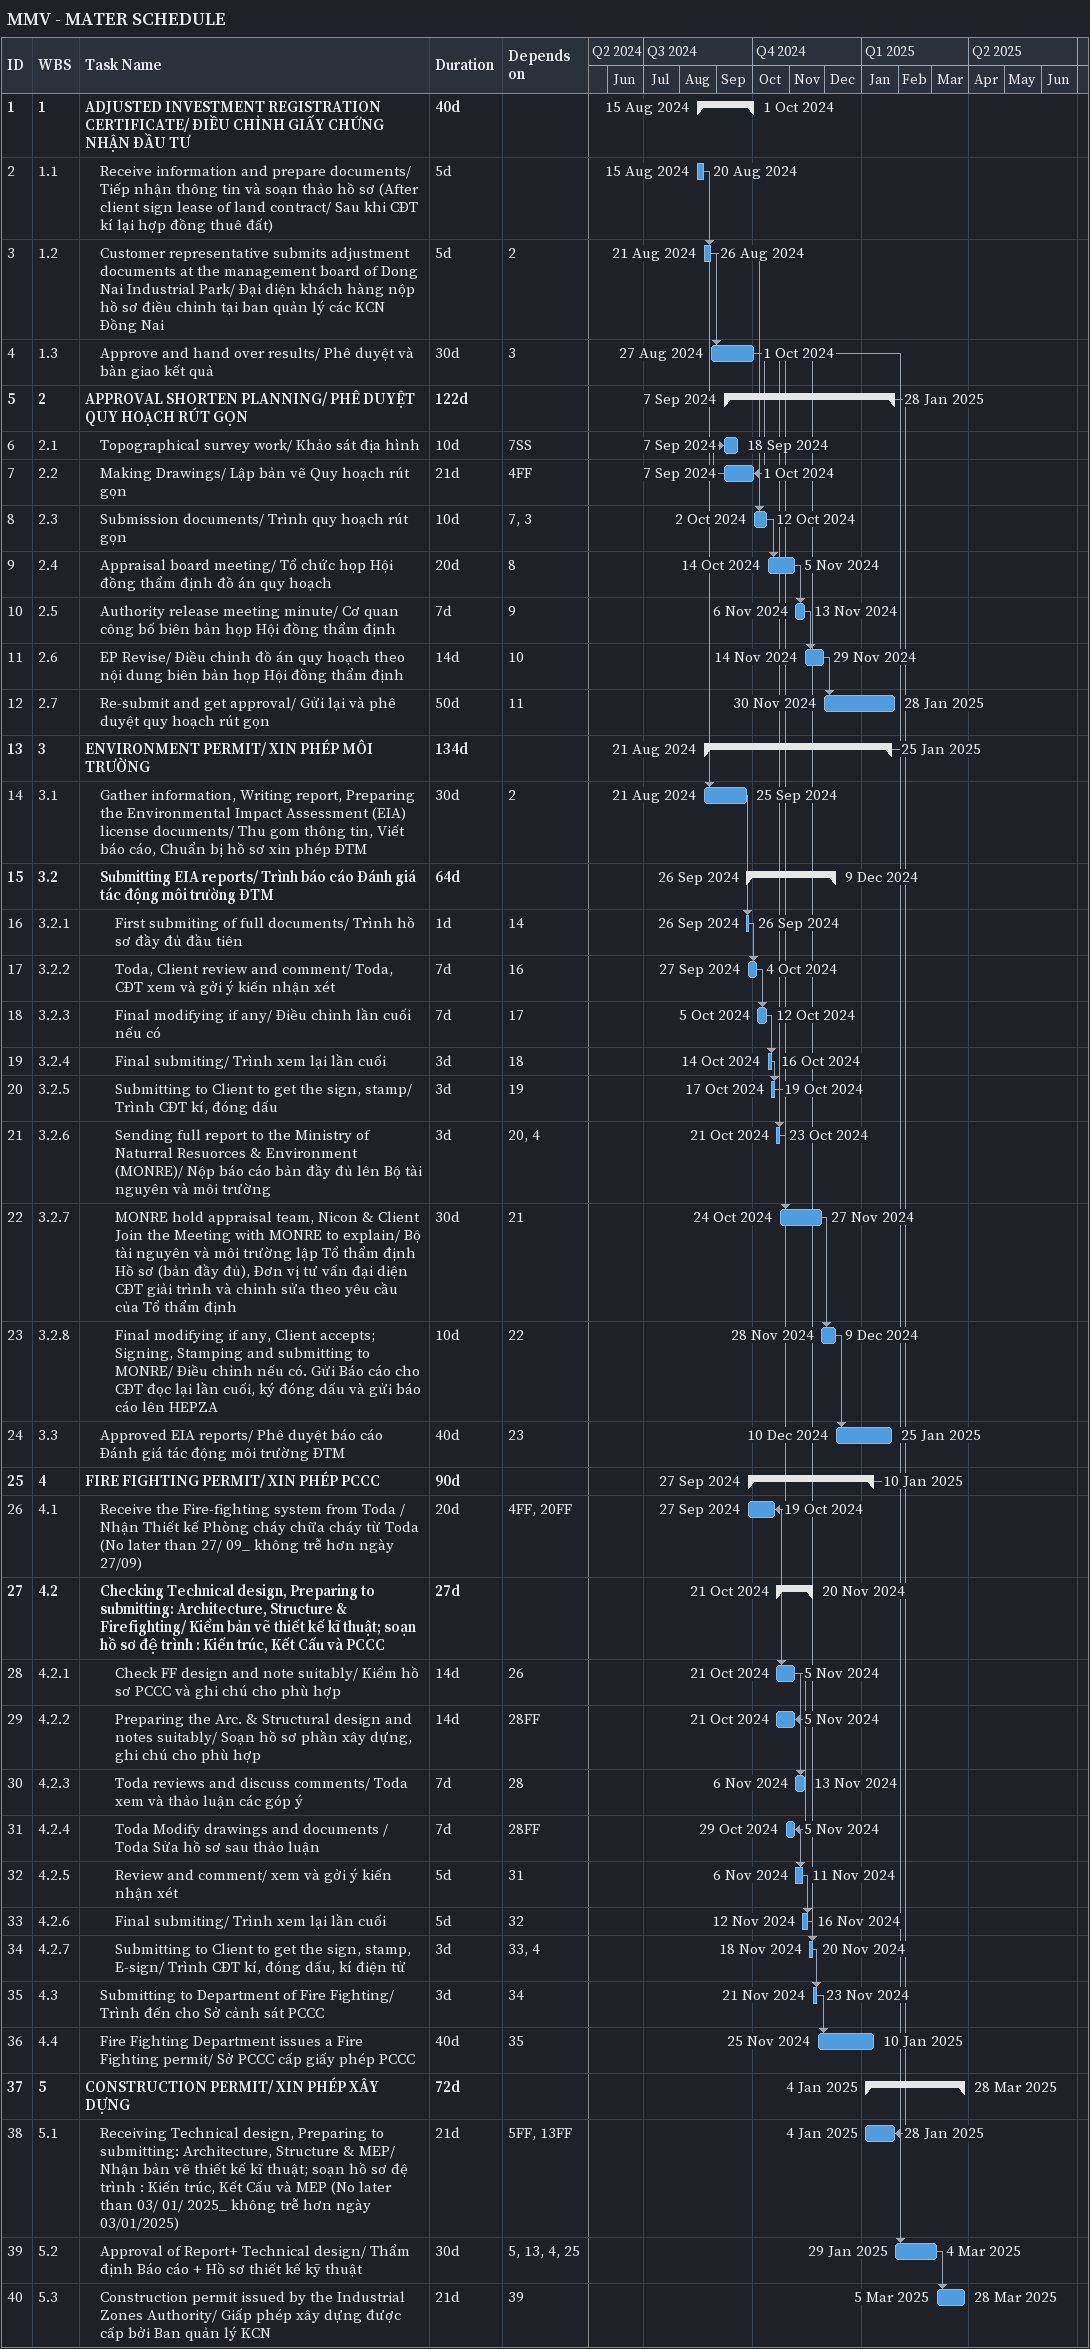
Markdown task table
MMV - MATER SCHEDULE

| ID | WBS | Task | Duration | Start | Finish | Predecessors |
|---|---|---|---|---|---|---|
| 1 | 1 | **ADJUSTED INVESTMENT REGISTRATION CERTIFICATE/ ĐIỀU CHỈNH GIẤY CHỨNG NHẬN ĐẦU TƯ** | 40d | 2024-08-15 | 2024-10-01 |  |
| 2 | 1.1 | Receive information and prepare documents/ Tiếp nhận thông tin và soạn thảo hồ sơ (After client sign lease of land contract/ Sau khi CĐT kí lại hợp đồng thuê đất) | 5d | 2024-08-15 | 2024-08-20 |  |
| 3 | 1.2 | Customer representative submits adjustment documents at the management board of Dong Nai Industrial Park/ Đại diện khách hàng nộp hồ sơ điều chỉnh tại ban quản lý các KCN Đồng Nai | 5d | 2024-08-21 | 2024-08-26 | 2 |
| 4 | 1.3 | Approve and hand over results/ Phê duyệt và bàn giao kết quả | 30d | 2024-08-27 | 2024-10-01 | 3 |
| 5 | 2 | **APPROVAL SHORTEN PLANNING/ PHÊ DUYỆT QUY HOẠCH RÚT GỌN** | 122d | 2024-09-07 | 2025-01-28 |  |
| 6 | 2.1 | Topographical survey work/ Khảo sát địa hình | 10d | 2024-09-07 | 2024-09-18 | 7SS |
| 7 | 2.2 | Making Drawings/ Lập bản vẽ Quy hoạch rút gọn | 21d | 2024-09-07 | 2024-10-01 | 4FF |
| 8 | 2.3 | Submission documents/ Trình quy hoạch rút gọn | 10d | 2024-10-02 | 2024-10-12 | 7, 3 |
| 9 | 2.4 | Appraisal board meeting/ Tổ chức họp Hội đồng thẩm định đồ án quy hoạch | 20d | 2024-10-14 | 2024-11-05 | 8 |
| 10 | 2.5 | Authority release meeting minute/ Cơ quan công bố biên bản họp Hội đồng thẩm định | 7d | 2024-11-06 | 2024-11-13 | 9 |
| 11 | 2.6 | EP Revise/ Điều chỉnh đồ án quy hoạch theo nội dung biên bản họp Hội đồng thẩm định | 14d | 2024-11-14 | 2024-11-29 | 10 |
| 12 | 2.7 | Re-submit and get approval/ Gửi lại và phê duyệt quy hoạch rút gọn | 50d | 2024-11-30 | 2025-01-28 | 11 |
| 13 | 3 | **ENVIRONMENT PERMIT/ XIN PHÉP MÔI TRƯỜNG** | 134d | 2024-08-21 | 2025-01-25 |  |
| 14 | 3.1 | Gather information, Writing report, Preparing the Environmental Impact Assessment (EIA) license documents/ Thu gom thông tin, Viết báo cáo, Chuẩn bị hồ sơ xin phép ĐTM | 30d | 2024-08-21 | 2024-09-25 | 2 |
| 15 | 3.2 | **Submitting EIA reports/ Trình báo cáo Đánh giá tác động môi trường ĐTM** | 64d | 2024-09-26 | 2024-12-09 |  |
| 16 | 3.2.1 | First submiting of full documents/ Trình hồ sơ đầy đủ đầu tiên | 1d | 2024-09-26 | 2024-09-26 | 14 |
| 17 | 3.2.2 | Toda, Client review and comment/ Toda, CĐT xem và gởi ý kiến nhận xét | 7d | 2024-09-27 | 2024-10-04 | 16 |
| 18 | 3.2.3 | Final modifying if any/ Điều chỉnh lần cuối nếu có | 7d | 2024-10-05 | 2024-10-12 | 17 |
| 19 | 3.2.4 | Final submiting/ Trình xem lại lần cuối | 3d | 2024-10-14 | 2024-10-16 | 18 |
| 20 | 3.2.5 | Submitting to Client to get the sign, stamp/ Trình CĐT kí, đóng dấu | 3d | 2024-10-17 | 2024-10-19 | 19 |
| 21 | 3.2.6 | Sending full report to the Ministry of Naturral Resuorces & Environment (MONRE)/ Nộp báo cáo bản đầy đủ lên Bộ tài nguyên và môi trường | 3d | 2024-10-21 | 2024-10-23 | 20, 4 |
| 22 | 3.2.7 | MONRE hold appraisal team, Nicon & Client Join the Meeting with MONRE to explain/ Bộ tài nguyên và môi trường lập Tổ thẩm định Hồ sơ (bản đầy đủ), Đơn vị tư vấn đại diện CĐT giải trình và chỉnh sửa theo yêu cầu của Tổ thẩm định | 30d | 2024-10-24 | 2024-11-27 | 21 |
| 23 | 3.2.8 | Final modifying if any, Client accepts; Signing, Stamping and submitting to MONRE/ Điều chỉnh nếu có. Gửi Báo cáo cho CĐT đọc lại lần cuối, ký đóng dấu và gửi báo cáo lên HEPZA | 10d | 2024-11-28 | 2024-12-09 | 22 |
| 24 | 3.3 | Approved EIA reports/ Phê duyệt báo cáo Đánh giá tác động môi trường ĐTM | 40d | 2024-12-10 | 2025-01-25 | 23 |
| 25 | 4 | **FIRE FIGHTING PERMIT/ XIN PHÉP PCCC** | 90d | 2024-09-27 | 2025-01-10 |  |
| 26 | 4.1 | Receive the Fire-fighting system from Toda / Nhận Thiết kế Phòng cháy chữa cháy từ Toda (No later than 27/ 09_ không trễ hơn ngày 27/09) | 20d | 2024-09-27 | 2024-10-19 | 4FF, 20FF |
| 27 | 4.2 | **Checking Technical design, Preparing to submitting: Architecture, Structure & Firefighting/ Kiểm bản vẽ thiết kế kĩ thuật; soạn hồ sơ đệ trình : Kiến trúc, Kết Cấu và PCCC** | 27d | 2024-10-21 | 2024-11-20 |  |
| 28 | 4.2.1 | Check FF design and note suitably/ Kiểm hồ sơ PCCC và ghi chú cho phù hợp | 14d | 2024-10-21 | 2024-11-05 | 26 |
| 29 | 4.2.2 | Preparing the Arc. & Structural design and notes suitably/ Soạn hồ sơ phần xây dựng, ghi chú cho phù hợp | 14d | 2024-10-21 | 2024-11-05 | 28FF |
| 30 | 4.2.3 | Toda reviews and discuss comments/ Toda xem và thảo luận các góp ý | 7d | 2024-11-06 | 2024-11-13 | 28 |
| 31 | 4.2.4 | Toda Modify drawings and documents / Toda Sửa hồ sơ sau thảo luận | 7d | 2024-10-29 | 2024-11-05 | 28FF |
| 32 | 4.2.5 | Review and comment/ xem và gởi ý kiến nhận xét | 5d | 2024-11-06 | 2024-11-11 | 31 |
| 33 | 4.2.6 | Final submiting/ Trình xem lại lần cuối | 5d | 2024-11-12 | 2024-11-16 | 32 |
| 34 | 4.2.7 | Submitting to Client to get the sign, stamp, E-sign/ Trình CĐT kí, đóng dấu, kí điện tử | 3d | 2024-11-18 | 2024-11-20 | 33, 4 |
| 35 | 4.3 | Submitting to Department of Fire Fighting/ Trình đến cho Sở cảnh sát PCCC | 3d | 2024-11-21 | 2024-11-23 | 34 |
| 36 | 4.4 | Fire Fighting Department issues a Fire Fighting permit/ Sở PCCC cấp giấy phép PCCC | 40d | 2024-11-25 | 2025-01-10 | 35 |
| 37 | 5 | **CONSTRUCTION PERMIT/ XIN PHÉP XÂY DỰNG** | 72d | 2025-01-04 | 2025-03-28 |  |
| 38 | 5.1 | Receiving Technical design, Preparing to submitting: Architecture, Structure & MEP/ Nhận bản vẽ thiết kế kĩ thuật; soạn hồ sơ đệ trình : Kiến trúc, Kết Cấu và MEP (No later than 03/ 01/ 2025_ không trễ hơn ngày 03/01/2025) | 21d | 2025-01-04 | 2025-01-28 | 5FF, 13FF |
| 39 | 5.2 | Approval of Report+ Technical design/ Thẩm định Báo cáo + Hồ sơ thiết kế kỹ thuật | 30d | 2025-01-29 | 2025-03-04 | 5, 13, 4, 25 |
| 40 | 5.3 | Construction permit issued by the Industrial Zones Authority/ Giấp phép xây dựng được cấp bởi Ban quản lý KCN | 21d | 2025-03-05 | 2025-03-28 | 39 |
